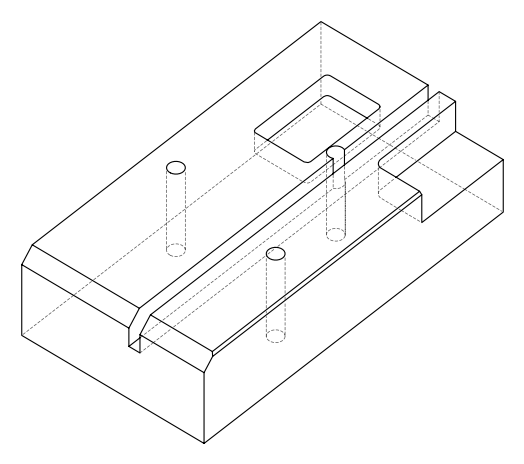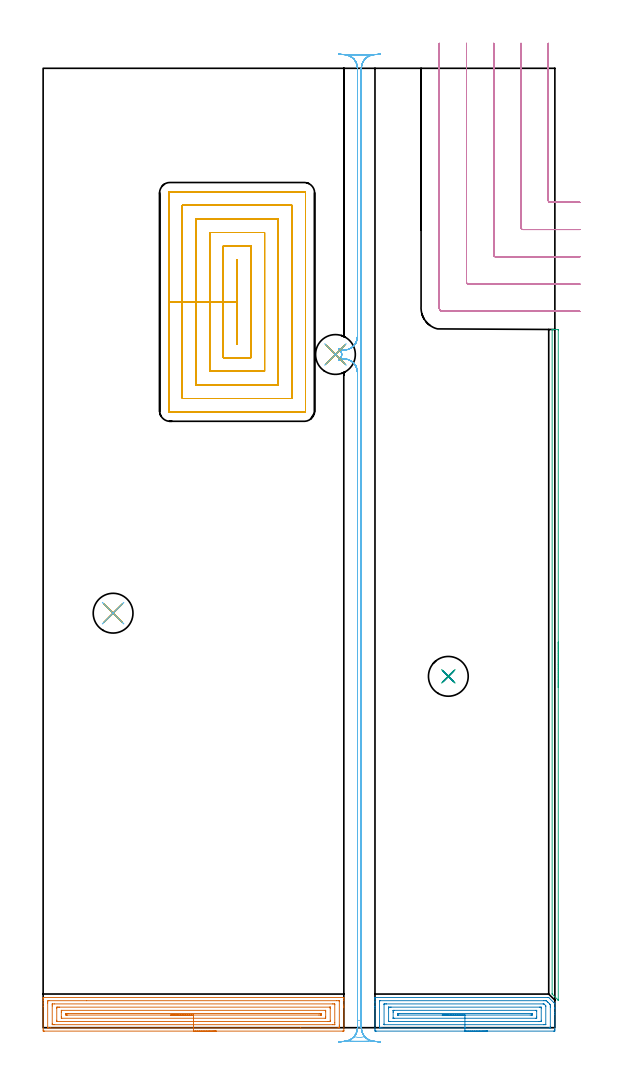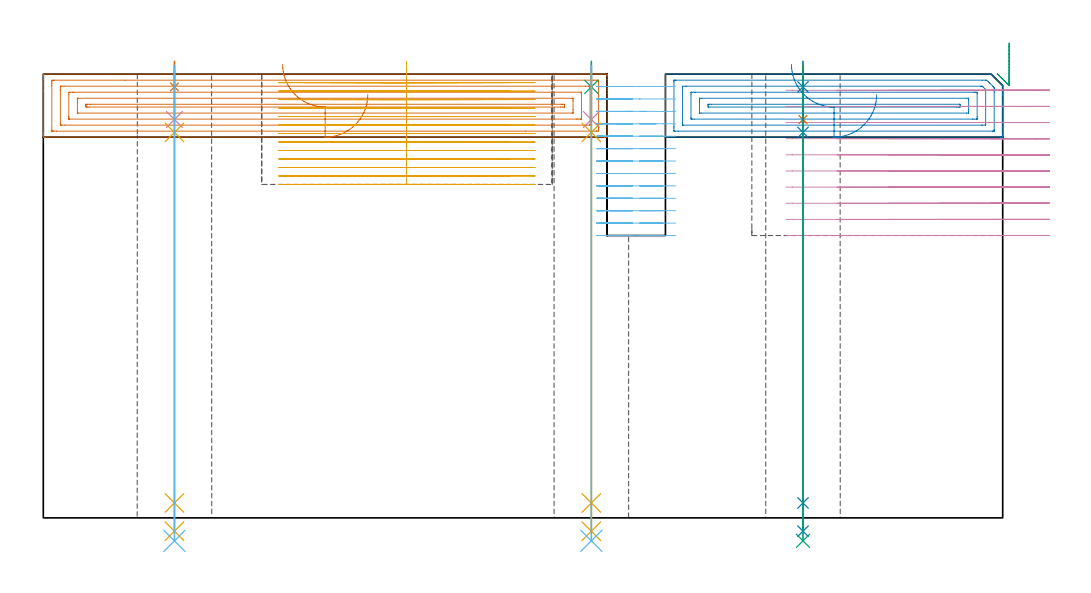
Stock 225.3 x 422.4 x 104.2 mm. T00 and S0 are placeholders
(PLAN: 18 operations, 13 tool changes, 86.8 min)
(1 AREA_MILL | FG_CHAMFER_SURFACE | UGT0205_001 | 6.57 min | 15286 mm3)
(2 AREA_MILL_1 | FG_CHAMFER_SURFACE_1 | UGT0205_001 | 4 min | 9171 mm3)
(3 AREA_MILL_2 | FG_CHAMFER_SURFACE_2 | UGT0205_001 | 2.51 min | 1077 mm3)
(4 MILL_CORNER_NOTCH_RECTANGULAR | CORNER_NOTCH_RECTANGULAR | NXT0201_012 | Follow Part, ap 4, ae 75% | 14.56 min | 255985 mm3)
(5 MILL_RECTANGULAR_POCKET | POCKET_RECTANGULAR_STRAIGHT | NXT0201_009 | Follow Part, ap 2, ae 75% | 32.19 min | 185261 mm3)
(6 MILL_RECTANGULAR_SLOT | SLOT_RECTANGULAR | NXT0201_011 | Follow Part, ap 3, ae 75% | 23.78 min | 222754 mm3)
(7 SPOT_DRILL | STEP1HOLE | NXT0321_9005460120000 | 0.05 min | 165 mm3)
(8 SPOT_DRILL_1 | STEP1HOLE_1 | NXT0321_9005460120000 | 0.05 min | 190 mm3)
(9 SPOT_DRILL_2 | STEP1HOLE_2 | NXT0321_9005460120000 | 0.05 min | 9 mm3)
(10 DRILL_BLIND_HOLE_INTO_CENTER | STEP1HOLE | UGT0301_191 | 0.05 min | 273 mm3)
(11 GUN_DRILL_THROUGH_HOLE | STEP1HOLE | UGT0307_003 | 0.52 min | 3668 mm3)
(12 SPADE_DRILL_TO_ENLARGE_THROUGH_HOLE | STEP1HOLE | UGT0306_008 | 0.45 min | 20873 mm3)
(13 DRILL_BLIND_HOLE_INTO_CENTER_1 | STEP1HOLE_1 | UGT0301_191 | 0.05 min | 291 mm3)
(14 GUN_DRILL_THROUGH_HOLE_1 | STEP1HOLE_1 | UGT0307_003 | 0.52 min | 3615 mm3)
(15 SPADE_DRILL_TO_ENLARGE_THROUGH_HOLE_1 | STEP1HOLE_1 | UGT0306_008 | 0.45 min | 20918 mm3)
(16 DRILL_BLIND_HOLE_INTO_CENTER_2 | STEP1HOLE_2 | UGT0301_191 | 0.05 min | 0 mm3)
(17 GUN_DRILL_THROUGH_HOLE_2 | STEP1HOLE_2 | UGT0307_003 | 0.52 min | 2578 mm3)
(18 SPADE_DRILL_TO_ENLARGE_THROUGH_HOLE_2 | STEP1HOLE_2 | UGT0306_008 | 0.45 min | 15573 mm3)
(TOOL UGT0205_001 | Chamfer Mill 20 x 3 x 45 deg. | D20 FL50 Z2)
(TOOL NXT0201_012 | ENDMILL 16mm [2P460-1600-NA 1630] | D16 FL38 Z6)
(TOOL NXT0201_009 | ENDMILL 8mm [2P460-0800-NA 1630] | D8 FL26 Z6)
(TOOL NXT0201_011 | ENDMILL 12mm [2P460-1200-NA 1630] | D12 FL38 Z6)
(TOOL NXT0321_9005460120000 | NC Spot Drill, 142deg, 12mm, Carbide, Uncoated | D12 PA142 FL30 Z2)
(TOOL UGT0301_191 | Twist Drill 7.1 mm | D7.1 PA118 FL66 Z2)
(TOOL UGT0307_003 | Gun Drill 7 mm | D7 PA130 FL24 Z1)
(TOOL UGT0306_008 | Spade Drill 17.5mm | D17.5 PA132 FL10 Z2)
(OP 1 AREA_MILL)
G17 G21 G94 G90
T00 M6
G54
G17 G0 G90 X76.2 Y-1.5 S1061 M3
G43 Z114.2 H0
Z99.4
G94 G1 X76.162 Z98.528 F250.
X76.048 Z97.664
X75.859 Z96.812
X75.597 Z95.98
X75.263 Z95.174
X74.86 Z94.4
X74.392 Z93.664
X73.86 Z92.972
X73.271 Z92.329
X72.628 Z91.74
X71.936 Z91.208
X71.2 Z90.74
X70.426 Z90.337
X69.62 Z90.003
X68.788 Z89.741
X67.936 Z89.552
X67.072 Z89.438
X66.2 Z89.4
X0.605
X0.217 Y-1.496 Z89.402
X0.01 Y-1.492 Z89.405
X0.005 Y-1.114 Z89.783
X0. Y-0.519 Z90.378
Y9.407 Z100.302
Y10.848 Z101.745
Y12.037 Z102.932
Y12.663 Z103.562
Y13.025 Z103.924
X0.003 Y13.165 Z104.057
X0.01 Y13.298 Z104.189
X0.159 Y13.3 Z104.2
X132.241
X132.39 Y13.298 Z104.189
X132.397 Y13.165 Z104.057
X132.4 Y13.025 Z103.924
Y12.663 Z103.562
Y12.037 Z102.932
Y9.971 Z100.869
Y9.407 Z100.302
Y8.812 Z99.708
Y-1.114 Z89.783
X132.397 Y-1.399 Z89.498
X132.39 Y-1.492 Z89.405
X132.295 Y-1.499 Z89.399
X131.795 Y-1.5 Z89.4
X66.2
Y-0.086 Z90.814
X3.128
X2.39 Y-0.085 Z90.815
X2.234 Y-0.084 Z90.816
X2.044 Y-0.079 Z90.821
X2.009 Y-0.074 Z90.826
X2.005 Y-0.049 Z90.851
X2.003 Y-0.021 Z90.879
X2. Y0.146 Z91.046
Y10.667 Z101.567
X2.004 Y11.161 Z102.061
X2.009 Y11.535 Z102.435
X2.031 Y11.879 Z102.779
X2.39 Y11.884 Z102.784
X2.546 Y11.885 Z102.785
X19.166 Y11.886 Z102.786
X129.272
X130.01 Y11.885 Z102.785
X130.166 Y11.884 Z102.784
X130.356 Y11.879 Z102.779
X130.391 Y11.874 Z102.774
X130.395 Y11.849 Z102.749
X130.397 Y11.821 Z102.721
X130.4 Y11.654 Z102.554
Y1.133 Z92.033
X130.396 Y0.639 Z91.539
X130.391 Y0.265 Z91.165
X130.369 Y-0.079 Z90.821
X130.01 Y-0.084 Z90.816
X129.855 Y-0.085 Z90.815
X113.272 Y-0.086 Z90.814
X66.2
Y1.328 Z92.228
X5.068 Y1.329 Z92.229
X4.363 Y1.332 Z92.232
X4.175 Y1.335 Z92.235
X4.01 Y1.35 Z92.25
X4.004 Y1.516 Z92.416
X4.001 Y1.687 Z92.587
X4. Y9.579 Z100.479
X4.003 Y10.284 Z101.184
X4.007 Y10.449 Z101.349
X4.015 Y10.465 Z101.365
X4.033 Y10.468 Z101.368
X4.08 Y10.47 Z101.37
X4.175 Y10.471 Z101.371
X4.877 Y10.472 Z101.372
X127.332 Y10.471 Z101.371
X128.037 Y10.468 Z101.368
X128.225 Y10.464 Z101.364
X128.39 Y10.45 Z101.35
X128.395 Y10.284 Z101.184
X128.399 Y10.113 Z101.013
X128.4 Y2.221 Z93.121
X128.397 Y1.516 Z92.416
X128.393 Y1.351 Z92.251
X128.385 Y1.335 Z92.235
X128.367 Y1.332 Z92.232
X128.32 Y1.33 Z92.23
X128.225 Y1.329 Z92.229
X127.524 Y1.328 Z92.228
X66.2
Y2.743 Z93.643
X6.13
X6.061 Y2.744 Z93.644
X6.029 Y2.747 Z93.647
X6.015 Y2.749 Z93.649
X6.01 Y2.76 Z93.66
X6.006 Y2.853 Z93.753
X6. Y3.23 Z94.13
Y3.27 Z94.17
X6.001 Y8.53 Z99.43
X6.008 Y8.949 Z99.849
X6.01 Y9.047 Z99.947
X6.138 Y9.051 Z99.951
X6.319 Y9.055 Z99.955
X6.852 Y9.057 Z99.957
X7.209
X126.27
X126.339 Y9.056 Z99.956
X126.371 Y9.053 Z99.953
X126.385 Y9.051 Z99.951
X126.39 Y9.04 Z99.94
X126.394 Y8.947 Z99.847
X126.4 Y8.57 Z99.47
Y8.53 Z99.43
Y3.27 Z94.17
X126.393 Y2.851 Z93.751
X126.39 Y2.753 Z93.653
X126.263 Y2.749 Z93.649
X126.081 Y2.745 Z93.645
X125.548 Y2.743 Z93.643
X125.192
X66.2
Y4.157 Z95.057
X8.195
X8.087 Y4.159 Z95.059
X8.034 Y4.161 Z95.061
X8.014 Y4.163 Z95.063
X8.01 Y4.177 Z95.077
X8.006 Y4.289 Z95.189
X8.001 Y4.772 Z95.672
X8. Y6.777 Z97.677
X8.003 Y7.4 Z98.3
X8.01 Y7.611 Z98.511
X8.013 Y7.637 Z98.537
X8.032 Y7.639 Z98.539
X8.086 Y7.641 Z98.541
X8.196 Y7.642 Z98.542
X124.205
X124.313 Y7.641 Z98.541
X124.366 Y7.639 Z98.539
X124.386 Y7.637 Z98.537
X124.39 Y7.623 Z98.523
X124.393 Y7.511 Z98.411
X124.399 Y7.028 Z97.928
X124.4 Y5.023 Z95.923
X124.397 Y4.4 Z95.3
X124.39 Y4.189 Z95.089
X124.387 Y4.163 Z95.063
X124.368 Y4.161 Z95.061
X124.314 Y4.159 Z95.059
X124.204 Y4.158 Z95.058
X66.2 Y4.157 Z95.057
Y5.571 Z96.471
X10.757 Y5.572 Z96.472
X10.422 Y5.574 Z96.474
X10.088 Y5.578 Z96.478
X10.01 Y5.584 Z96.484
X10.005 Y5.651 Z96.551
X10.002 Y5.762 Z96.662
X10.001 Y5.9 Z96.8
X10.005 Y6.107 Z97.007
X10.01 Y6.21 Z97.11
X10.017 Y6.223 Z97.123
X10.04 Y6.225 Z97.125
X10.089 Y6.228 Z97.128
X10.422 Y6.229 Z97.129
X10.98
X121.644 Y6.228 Z97.128
X121.978 Y6.226 Z97.126
X122.312 Y6.222 Z97.122
X122.39 Y6.216 Z97.116
X122.395 Y6.149 Z97.049
X122.398 Y6.038 Z96.938
X122.399 Y5.9 Z96.8
X122.395 Y5.693 Z96.593
X122.39 Y5.591 Z96.491
X122.383 Y5.577 Z96.477
X122.36 Y5.575 Z96.475
X122.311 Y5.572 Z96.472
X121.978 Y5.571 Z96.471
X121.42
X66.2
X65.328 Z96.509
X64.464 Z96.623
X63.612 Z96.812
X62.78 Z97.074
X61.974 Z97.408
X61.2 Z97.811
X60.464 Z98.28
X59.772 Z98.811
X59.129 Z99.4
X58.54 Z100.043
X58.008 Z100.735
X57.54 Z101.471
X57.137 Z102.245
X56.803 Z103.051
X56.541 Z103.883
X56.352 Z104.735
X56.238 Z105.6
X56.2 Z106.471
G0 Z114.2
M5
M2
(OP 2 AREA_MILL_1)
G17 G21 G94 G90
T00 M6
G54
G17 G0 G90 X195.7 Y-1.5 S1061 M3
G43 Z114.2 H0
Z99.4
G94 G1 X195.662 Z98.528 F250.
X195.548 Z97.664
X195.359 Z96.812
X195.097 Z95.98
X194.763 Z95.174
X194.36 Z94.4
X193.892 Z93.664
X193.36 Z92.972
X192.771 Z92.329
X192.128 Z91.74
X191.436 Z91.208
X190.7 Z90.74
X189.926 Z90.337
X189.12 Z90.003
X188.288 Z89.741
X187.436 Z89.552
X186.572 Z89.438
X185.7 Z89.4
X146.639
X146.253 Y-1.496 Z89.402
X146.11 Y-1.491 Z89.405
X146.105 Y-1.114 Z89.782
X146.1 Y-0.581 Z90.315
Y8.53 Z99.424
Y9.218 Z100.116
Y9.407 Z100.305
Y11.161 Z102.057
Y11.538 Z102.437
Y12.537 Z103.435
Y12.914 Z103.812
Y13.134 Z104.032
X146.102 Y13.219 Z104.112
X146.11 Y13.297 Z104.189
X146.196 Y13.3 Z104.2
X222.097
X222.6 Y13.293 Z104.193
X222.613 Y13.287 Z104.187
X224.804 Y11.096 Z101.995
X225.056 Y10.844 Z101.743
X225.178 Y10.722 Z101.618
X225.29 Y10.606 Z101.504
X225.299 Y10.543 Z101.442
X225.3 Y8.908 Z99.807
Y8.53 Z99.427
Y8.342 Z99.239
Y6.588 Z97.486
Y5.9 Z96.794
Y-0.77 Z90.126
X225.296 Y-1.114 Z89.782
X225.29 Y-1.491 Z89.405
X225.147 Y-1.496 Z89.402
X224.761 Y-1.5 Z89.4
X185.7
Y-0.086 Z90.814
X149.149
X148.415 Y-0.084 Z90.816
X148.258 Y-0.083 Z90.817
X148.117 Y-0.079 Z90.821
X148.11 Y-0.034 Z90.866
X148.103 Y0.07 Z90.97
X148.101 Y0.639 Z91.539
X148.1 Y0.95 Z91.85
X148.101 Y11.471 Z102.371
X148.107 Y11.783 Z102.683
X148.11 Y11.869 Z102.769
X148.122 Y11.879 Z102.779
X148.141 Y11.881 Z102.781
X148.231 Y11.884 Z102.784
X148.415 Y11.885 Z102.785
X148.569 Y11.886 Z102.786
X220.475
X221.21 Y11.884 Z102.784
X221.366 Y11.883 Z102.783
X221.541 Y11.879 Z102.779
X221.893 Y11.547 Z102.447
X222.097 Y11.351 Z102.251
X222.289 Y11.161 Z102.061
X222.985 Y10.465 Z101.365
X223.074 Y10.372 Z101.272
X223.155 Y10.284 Z101.184
X223.29 Y10.126 Z101.026
X223.296 Y9.977 Z100.877
X223.299 Y9.407 Z100.307
X223.3 Y9.096 Z99.996
X223.299 Y0.329 Z91.229
X223.293 Y0.017 Z90.917
X223.29 Y-0.069 Z90.831
X223.278 Y-0.079 Z90.821
X223.259 Y-0.081 Z90.819
X223.169 Y-0.084 Z90.816
X222.985 Y-0.085 Z90.815
X222.832 Y-0.086 Z90.814
X185.7
Y1.328 Z92.228
X150.38
X150.19 Y1.33 Z92.23
X150.128 Y1.332 Z92.232
X150.113 Y1.334 Z92.234
X150.107 Y1.368 Z92.268
X150.102 Y1.427 Z92.327
X150.1 Y1.516 Z92.416
Y1.605 Z92.505
X150.101 Y10.284 Z101.184
X150.102 Y10.371 Z101.271
X150.109 Y10.456 Z101.356
X150.19 Y10.464 Z101.364
X150.889 Y10.471 Z101.371
X151.078
X220.132
X220.322 Y10.469 Z101.369
X220.507 Y10.465 Z101.365
X220.705 Y10.284 Z101.184
X221.21 Y9.779 Z100.679
X221.29 Y9.673 Z100.573
X221.297 Y9.496 Z100.396
X221.299 Y9.407 Z100.307
Y1.516 Z92.416
X221.298 Y1.429 Z92.329
X221.291 Y1.344 Z92.244
X221.21 Y1.335 Z92.235
X220.511 Y1.329 Z92.229
X220.322
X185.7 Y1.328 Z92.228
Y2.743 Z93.643
X152.854
X152.498 Y2.744 Z93.644
X152.18 Y2.749 Z93.649
X152.11 Y2.751 Z93.651
X152.106 Y2.875 Z93.775
X152.101 Y3.137 Z94.037
X152.1 Y8.53 Z99.43
X152.103 Y8.902 Z99.802
X152.106 Y8.995 Z99.895
X152.11 Y9.04 Z99.94
X152.118 Y9.051 Z99.951
X152.143 Y9.052 Z99.952
X152.322 Y9.055 Z99.955
X152.854 Y9.057 Z99.957
X153.208
X218.546
X218.902 Y9.055 Z99.955
X219.22 Y9.051 Z99.951
X219.29 Y9.049 Z99.949
X219.294 Y8.925 Z99.825
X219.299 Y8.663 Z99.563
X219.3 Y3.27 Z94.17
X219.297 Y2.898 Z93.798
X219.294 Y2.805 Z93.705
X219.29 Y2.76 Z93.66
X219.282 Y2.749 Z93.649
X219.257 Y2.748 Z93.648
X219.078 Y2.745 Z93.645
X218.546 Y2.743 Z93.643
X218.192
X185.7
Y4.157 Z95.057
X154.629
X154.192 Y4.158 Z95.058
X154.139 Y4.161 Z95.061
X154.118 Y4.163 Z95.063
X154.11 Y4.173 Z95.073
X154.104 Y4.239 Z95.139
X154.102 Y4.301 Z95.201
X154.1 Y6.777 Z97.677
X154.101 Y7.299 Z98.199
X154.104 Y7.474 Z98.374
X154.11 Y7.612 Z98.512
X154.117 Y7.637 Z98.537
X154.137 Y7.639 Z98.539
X154.191 Y7.641 Z98.541
X154.629 Y7.643 Z98.543
X216.771
X217.208 Y7.642 Z98.542
X217.26 Y7.639 Z98.539
X217.282 Y7.637 Z98.537
X217.29 Y7.627 Z98.527
X217.296 Y7.561 Z98.461
X217.298 Y7.499 Z98.399
X217.3 Y7.131 Z98.031
Y5.023 Z95.923
X217.299 Y4.501 Z95.401
X217.296 Y4.327 Z95.227
X217.29 Y4.188 Z95.088
X217.283 Y4.163 Z95.063
X217.263 Y4.161 Z95.061
X217.209 Y4.159 Z95.059
X216.771 Y4.157 Z95.057
X185.7
Y5.571 Z96.471
X156.294
X156.205 Y5.572 Z96.472
X156.146 Y5.575 Z96.475
X156.119 Y5.577 Z96.477
X156.11 Y5.6 Z96.5
X156.107 Y5.9 Z96.8
Y6.194 Z97.094
X156.121 Y6.222 Z97.122
X156.155 Y6.225 Z97.125
X156.238 Y6.227 Z97.127
X156.405 Y6.229 Z97.129
X156.959
X215.106
X215.195 Y6.228 Z97.128
X215.254 Y6.225 Z97.125
X215.281 Y6.223 Z97.123
X215.29 Y6.2 Z97.1
X215.293 Y5.9 Z96.8
Y5.606 Z96.506
X215.279 Y5.578 Z96.478
X215.245 Y5.575 Z96.475
X215.162 Y5.573 Z96.473
X214.995 Y5.571 Z96.471
X214.441
X185.7
X184.828 Z96.509
X183.964 Z96.623
X183.112 Z96.812
X182.28 Z97.074
X181.474 Z97.408
X180.7 Z97.811
X179.964 Z98.28
X179.272 Z98.811
X178.629 Z99.4
X178.04 Z100.043
X177.508 Z100.735
X177.04 Z101.471
X176.637 Z102.245
X176.303 Z103.051
X176.041 Z103.883
X175.852 Z104.735
X175.738 Z105.6
X175.7 Z106.471
G0 Z114.2
M5
M2
(OP 3 AREA_MILL_2)
G17 G21 G94 G90
T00 M6
G54
G17 G0 G90 X226.8 Y169.75 S1061 M3
G43 Z114.2 H0
Z111.5
G94 G1 Y169.712 Z110.628 F250.
Y169.598 Z109.764
Y169.409 Z108.912
Y169.147 Z108.08
Y168.813 Z107.274
Y168.41 Z106.5
Y167.942 Z105.764
Y167.411 Z105.072
Y166.821 Z104.429
Y166.178 Z103.84
Y165.486 Z103.308
Y164.75 Z102.84
Y163.976 Z102.437
Y163.17 Z102.103
Y162.338 Z101.841
Y161.487 Z101.652
Y160.622 Z101.538
Y159.75 Z101.5
Y12.264
X226.797 Y12.114 Z101.502
X226.774 Y12.134 Z101.525
X226.623 Y12.277 Z101.676
X226.577 Y12.322 Z101.722
X224.296 Y14.604 Z104.004
X224.11 Y14.794 Z104.183
X224.104 Y14.804 Z104.189
X224.1 Y14.959 Z104.2
X224.103 Y307.223 Z104.197
X224.1 Y307.316 Z104.195
X224.106 Y307.399 Z104.184
X224.11 Y307.4 Z104.18
X224.47 Z103.829
X224.75 Z103.549
X225.45 Z102.845
X226.681 Z101.615
X226.791 Y307.397 Z101.505
X226.8 Y306.986 Z101.5
Y159.75
Y158.879 Z101.538
Y158.014 Z101.652
Y157.162 Z101.841
Y156.33 Z102.103
Y155.524 Z102.437
Y154.75 Z102.84
Y154.014 Z103.308
Y153.322 Z103.84
Y152.679 Z104.429
Y152.09 Z105.072
Y151.559 Z105.764
Y151.09 Z106.5
Y150.687 Z107.274
Y150.353 Z108.08
Y150.091 Z108.912
Y149.902 Z109.764
Y149.788 Z110.628
Y149.75 Z111.5
G0 Z114.2
M5
M2
(OP 4 MILL_CORNER_NOTCH_RECTANGULAR)
G17 G21 G94 G90
T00 M6
G54
G17 G0 G90 X222.4 Y433.4 S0 M3
G43 Z114.2 H1
Z100.41
G94 G1 Y430.4 F250.
Y364.195 F500.
G3 X223.195 Y363.4 R0.8
G1 X233.3
X236.3 F250.
G0 Z114.2
X210.4 Y433.4
Z100.41
G1 Y430.4
Y352.195 F500.
G3 X211.195 Y351.4 R0.8
G1 X233.3
X236.3 F250.
G0 Z114.2
X198.4 Y433.4
Z100.41
G1 Y430.4
Y340.195 F500.
G3 X199.195 Y339.4 R0.8
G1 X233.3
X236.3 F250.
G0 Z114.2
X186.4 Y433.4
Z100.41
G1 Y430.4
Y328.196 F500.
G3 X187.196 Y327.4 R0.8
G1 X233.3
X236.3 F250.
G0 Z114.2
X174.4 Y433.4
Z100.41
G1 Y430.4
Y316.9 F500.
G3 X175.9 Y315.4 R1.5
G1 X233.3
X236.3 F250.
G0 Z114.2
X222.4 Y433.4
Z96.62
G1 Y430.4
Y364.195 F500.
G3 X223.195 Y363.4 R0.8
G1 X233.3
X236.3 F250.
G0 Z114.2
X210.4 Y433.4
Z96.62
G1 Y430.4
Y352.195 F500.
G3 X211.195 Y351.4 R0.8
G1 X233.3
X236.3 F250.
G0 Z114.2
X198.4 Y433.4
Z96.62
G1 Y430.4
Y340.195 F500.
G3 X199.195 Y339.4 R0.8
G1 X233.3
X236.3 F250.
G0 Z114.2
X186.4 Y433.4
Z96.62
G1 Y430.4
Y328.196 F500.
G3 X187.196 Y327.4 R0.8
G1 X233.3
X236.3 F250.
G0 Z114.2
X174.4 Y433.4
Z96.62
G1 Y430.4
Y316.9 F500.
G3 X175.9 Y315.4 R1.5
G1 X233.3
X236.3 F250.
G0 Z114.2
X222.4 Y433.4
Z92.83
G1 Y430.4
Y364.195 F500.
G3 X223.195 Y363.4 R0.8
G1 X233.3
X236.3 F250.
G0 Z114.2
X210.4 Y433.4
Z92.83
G1 Y430.4
Y352.195 F500.
G3 X211.195 Y351.4 R0.8
G1 X233.3
X236.3 F250.
G0 Z114.2
X198.4 Y433.4
Z92.83
G1 Y430.4
Y340.195 F500.
G3 X199.195 Y339.4 R0.8
G1 X233.3
X236.3 F250.
G0 Z114.2
X186.4 Y433.4
Z92.83
G1 Y430.4
Y328.196 F500.
G3 X187.196 Y327.4 R0.8
G1 X233.3
X236.3 F250.
G0 Z114.2
X174.4 Y433.4
Z92.83
G1 Y430.4
Y316.9 F500.
G3 X175.9 Y315.4 R1.5
G1 X233.3
X236.3 F250.
G0 Z114.2
X222.4 Y433.4
Z89.04
G1 Y430.4
Y364.195 F500.
G3 X223.195 Y363.4 R0.8
G1 X233.3
X236.3 F250.
G0 Z114.2
X210.4 Y433.4
Z89.04
G1 Y430.4
Y352.195 F500.
G3 X211.195 Y351.4 R0.8
G1 X233.3
X236.3 F250.
G0 Z114.2
X198.4 Y433.4
Z89.04
G1 Y430.4
Y340.195 F500.
G3 X199.195 Y339.4 R0.8
G1 X233.3
X236.3 F250.
G0 Z114.2
X186.4 Y433.4
Z89.04
G1 Y430.4
Y328.196 F500.
G3 X187.196 Y327.4 R0.8
G1 X233.3
X236.3 F250.
G0 Z114.2
X174.4 Y433.4
Z89.04
G1 Y430.4
Y316.9 F500.
G3 X175.9 Y315.4 R1.5
G1 X233.3
X236.3 F250.
G0 Z114.2
X222.4 Y433.4
Z85.25
G1 Y430.4
Y364.195 F500.
G3 X223.195 Y363.4 R0.8
G1 X233.3
X236.3 F250.
G0 Z114.2
X210.4 Y433.4
Z85.25
G1 Y430.4
Y352.195 F500.
G3 X211.195 Y351.4 R0.8
G1 X233.3
X236.3 F250.
G0 Z114.2
X198.4 Y433.4
Z85.25
G1 Y430.4
Y340.195 F500.
G3 X199.195 Y339.4 R0.8
G1 X233.3
X236.3 F250.
G0 Z114.2
X186.4 Y433.4
Z85.25
G1 Y430.4
Y328.196 F500.
G3 X187.196 Y327.4 R0.8
G1 X233.3
X236.3 F250.
G0 Z114.2
X174.4 Y433.4
Z85.25
G1 Y430.4
Y316.9 F500.
G3 X175.9 Y315.4 R1.5
G1 X233.3
X236.3 F250.
G0 Z114.2
X222.4 Y433.4
Z81.46
G1 Y430.4
Y364.195 F500.
G3 X223.195 Y363.4 R0.8
G1 X233.3
X236.3 F250.
G0 Z114.2
X210.4 Y433.4
Z81.46
G1 Y430.4
Y352.195 F500.
G3 X211.195 Y351.4 R0.8
G1 X233.3
X236.3 F250.
G0 Z114.2
X198.4 Y433.4
Z81.46
G1 Y430.4
Y340.195 F500.
G3 X199.195 Y339.4 R0.8
G1 X233.3
X236.3 F250.
G0 Z114.2
X186.4 Y433.4
Z81.46
G1 Y430.4
Y328.196 F500.
G3 X187.196 Y327.4 R0.8
G1 X233.3
X236.3 F250.
G0 Z114.2
X174.4 Y433.4
Z81.46
G1 Y430.4
Y316.9 F500.
G3 X175.9 Y315.4 R1.5
G1 X233.3
X236.3 F250.
G0 Z114.2
X222.4 Y433.4
Z77.67
G1 Y430.4
Y364.195 F500.
G3 X223.195 Y363.4 R0.8
G1 X233.3
X236.3 F250.
G0 Z114.2
X210.4 Y433.4
Z77.67
G1 Y430.4
Y352.195 F500.
G3 X211.195 Y351.4 R0.8
G1 X233.3
X236.3 F250.
G0 Z114.2
X198.4 Y433.4
Z77.67
G1 Y430.4
Y340.195 F500.
G3 X199.195 Y339.4 R0.8
G1 X233.3
X236.3 F250.
G0 Z114.2
X186.4 Y433.4
Z77.67
G1 Y430.4
Y328.196 F500.
G3 X187.196 Y327.4 R0.8
G1 X233.3
X236.3 F250.
G0 Z114.2
X174.4 Y433.4
Z77.67
G1 Y430.4
Y316.9 F500.
G3 X175.9 Y315.4 R1.5
G1 X233.3
X236.3 F250.
G0 Z114.2
X222.4 Y433.4
Z73.88
G1 Y430.4
Y364.195 F500.
G3 X223.195 Y363.4 R0.8
G1 X233.3
X236.3 F250.
G0 Z114.2
X210.4 Y433.4
Z73.88
G1 Y430.4
Y352.195 F500.
G3 X211.195 Y351.4 R0.8
G1 X233.3
X236.3 F250.
G0 Z114.2
X198.4 Y433.4
Z73.88
G1 Y430.4
Y340.195 F500.
G3 X199.195 Y339.4 R0.8
G1 X233.3
X236.3 F250.
G0 Z114.2
X186.4 Y433.4
Z73.88
G1 Y430.4
Y328.196 F500.
G3 X187.196 Y327.4 R0.8
G1 X233.3
X236.3 F250.
G0 Z114.2
X174.4 Y433.4
Z73.88
G1 Y430.4
Y316.9 F500.
G3 X175.9 Y315.4 R1.5
G1 X233.3
X236.3 F250.
G0 Z114.2
X222.4 Y433.4
Z70.09
G1 Y430.4
Y364.195 F500.
G3 X223.195 Y363.4 R0.8
G1 X233.3
X236.3 F250.
G0 Z114.2
X210.4 Y433.4
Z70.09
G1 Y430.4
Y352.195 F500.
G3 X211.195 Y351.4 R0.8
G1 X233.3
X236.3 F250.
G0 Z114.2
X198.4 Y433.4
Z70.09
G1 Y430.4
Y340.195 F500.
G3 X199.195 Y339.4 R0.8
G1 X233.3
X236.3 F250.
G0 Z114.2
X186.4 Y433.4
Z70.09
G1 Y430.4
Y328.196 F500.
G3 X187.196 Y327.4 R0.8
G1 X233.3
X236.3 F250.
G0 Z114.2
X174.4 Y433.4
Z70.09
G1 Y430.4
Y316.9 F500.
G3 X175.9 Y315.4 R1.5
G1 X233.3
X236.3 F250.
G0 Z114.2
X222.4 Y433.4
Z66.3
G1 Y430.4
Y364.195 F500.
G3 X223.195 Y363.4 R0.8
G1 X233.3
X236.3 F250.
G0 Z114.2
X210.4 Y433.4
Z66.3
G1 Y430.4
Y352.195 F500.
G3 X211.195 Y351.4 R0.8
G1 X233.3
X236.3 F250.
G0 Z114.2
X198.4 Y433.4
Z66.3
G1 Y430.4
Y340.195 F500.
G3 X199.195 Y339.4 R0.8
G1 X233.3
X236.3 F250.
G0 Z114.2
X186.4 Y433.4
Z66.3
G1 Y430.4
Y328.196 F500.
G3 X187.196 Y327.4 R0.8
G1 X233.3
X236.3 F250.
G0 Z114.2
X174.4 Y433.4
Z66.3
G1 Y430.4
Y316.9 F500.
G3 X175.9 Y315.4 R1.5
G1 X233.3
X236.3 F250.
G0 Z114.2
M5
M2
(OP 5 MILL_RECTANGULAR_POCKET)
G17 G21 G94 G90
T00 M6
G54
G17 G0 G90 X85.382 Y338.1 S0 M3
G43 Z114.2 H1
Z107.2
G94 G1 X85.3 Z107.178 F250.
Y319.55 Z102.208
Y301. F500.
X85.5
Y338.1
X85.3
Y319.55
X79.3
Y295.
X91.5
Y344.1
X79.3
Y319.55
X73.3
Y289.
X97.5
Y350.1
X73.3
Y319.55
X67.3
Y283.
X103.5
Y356.1
X67.3
Y319.55
X61.3
Y277.
X109.5
Y362.1
X61.3
Y319.55
X55.3
Y271.5
G3 X55.8 Y271. R0.5
G1 X115.
G3 X115.5 Y271.5 R0.5
G1 Y367.6
G3 X115. Y368.1 R0.5
G1 X55.8
G3 X55.3 Y367.6 R0.5
G1 Y319.55
Y318.55
G0 X85.382 Y338.1 Z105.208
G1 X85.3 Z105.186 F250.
Y319.55 Z100.215
Y301. F500.
X85.5
Y338.1
X85.3
Y319.55
X79.3
Y295.
X91.5
Y344.1
X79.3
Y319.55
X73.3
Y289.
X97.5
Y350.1
X73.3
Y319.55
X67.3
Y283.
X103.5
Y356.1
X67.3
Y319.55
X61.3
Y277.
X109.5
Y362.1
X61.3
Y319.55
X55.3
Y271.5
G3 X55.8 Y271. R0.5
G1 X115.
G3 X115.5 Y271.5 R0.5
G1 Y367.6
G3 X115. Y368.1 R0.5
G1 X55.8
G3 X55.3 Y367.6 R0.5
G1 Y319.55
Y318.55
G0 X85.382 Y338.1 Z103.215
G1 X85.3 Z103.193 F250.
Y319.55 Z98.223
Y301. F500.
X85.5
Y338.1
X85.3
Y319.55
X79.3
Y295.
X91.5
Y344.1
X79.3
Y319.55
X73.3
Y289.
X97.5
Y350.1
X73.3
Y319.55
X67.3
Y283.
X103.5
Y356.1
X67.3
Y319.55
X61.3
Y277.
X109.5
Y362.1
X61.3
Y319.55
X55.3
Y271.5
G3 X55.8 Y271. R0.5
G1 X115.
G3 X115.5 Y271.5 R0.5
G1 Y367.6
G3 X115. Y368.1 R0.5
G1 X55.8
G3 X55.3 Y367.6 R0.5
G1 Y319.55
Y318.55
G0 X85.382 Y338.1 Z101.223
G1 X85.3 Z101.201 F250.
Y319.55 Z96.231
Y301. F500.
X85.5
Y338.1
X85.3
Y319.55
X79.3
Y295.
X91.5
Y344.1
X79.3
Y319.55
X73.3
Y289.
X97.5
Y350.1
X73.3
Y319.55
X67.3
Y283.
X103.5
Y356.1
X67.3
Y319.55
X61.3
Y277.
X109.5
Y362.1
X61.3
Y319.55
X55.3
Y271.5
G3 X55.8 Y271. R0.5
G1 X115.
G3 X115.5 Y271.5 R0.5
G1 Y367.6
G3 X115. Y368.1 R0.5
G1 X55.8
G3 X55.3 Y367.6 R0.5
G1 Y319.55
Y318.55
G0 X85.382 Y338.1 Z99.231
G1 X85.3 Z99.209 F250.
Y319.55 Z94.238
Y301. F500.
X85.5
Y338.1
X85.3
Y319.55
X79.3
Y295.
X91.5
Y344.1
X79.3
Y319.55
X73.3
Y289.
X97.5
Y350.1
X73.3
Y319.55
X67.3
Y283.
X103.5
Y356.1
X67.3
Y319.55
X61.3
Y277.
X109.5
Y362.1
X61.3
Y319.55
X55.3
Y271.5
G3 X55.8 Y271. R0.5
G1 X115.
G3 X115.5 Y271.5 R0.5
G1 Y367.6
G3 X115. Y368.1 R0.5
G1 X55.8
G3 X55.3 Y367.6 R0.5
G1 Y319.55
Y318.55
G0 X85.382 Y338.1 Z97.238
G1 X85.3 Z97.217 F250.
Y319.55 Z92.246
Y301. F500.
X85.5
Y338.1
X85.3
Y319.55
X79.3
Y295.
X91.5
Y344.1
X79.3
Y319.55
X73.3
Y289.
X97.5
Y350.1
X73.3
Y319.55
X67.3
Y283.
X103.5
Y356.1
X67.3
Y319.55
X61.3
Y277.
X109.5
Y362.1
X61.3
Y319.55
X55.3
Y271.5
G3 X55.8 Y271. R0.5
G1 X115.
G3 X115.5 Y271.5 R0.5
G1 Y367.6
G3 X115. Y368.1 R0.5
G1 X55.8
G3 X55.3 Y367.6 R0.5
G1 Y319.55
Y318.55
G0 X85.382 Y338.1 Z95.246
G1 X85.3 Z95.224 F250.
Y319.55 Z90.254
Y301. F500.
X85.5
Y338.1
X85.3
Y319.55
X79.3
Y295.
X91.5
Y344.1
X79.3
Y319.55
X73.3
Y289.
X97.5
Y350.1
X73.3
Y319.55
X67.3
Y283.
X103.5
Y356.1
X67.3
Y319.55
X61.3
Y277.
X109.5
Y362.1
X61.3
Y319.55
X55.3
Y271.5
G3 X55.8 Y271. R0.5
G1 X115.
G3 X115.5 Y271.5 R0.5
G1 Y367.6
G3 X115. Y368.1 R0.5
G1 X55.8
G3 X55.3 Y367.6 R0.5
G1 Y319.55
Y318.55
G0 X85.382 Y338.1 Z93.254
G1 X85.3 Z93.232 F250.
Y319.55 Z88.261
Y301. F500.
X85.5
Y338.1
X85.3
Y319.55
X79.3
Y295.
X91.5
Y344.1
X79.3
Y319.55
X73.3
Y289.
X97.5
Y350.1
X73.3
Y319.55
X67.3
Y283.
X103.5
Y356.1
X67.3
Y319.55
X61.3
Y277.
X109.5
Y362.1
X61.3
Y319.55
X55.3
Y271.5
G3 X55.8 Y271. R0.5
G1 X115.
G3 X115.5 Y271.5 R0.5
G1 Y367.6
G3 X115. Y368.1 R0.5
G1 X55.8
G3 X55.3 Y367.6 R0.5
G1 Y319.55
Y318.55
G0 X85.382 Y338.1 Z91.261
G1 X85.3 Z91.24 F250.
Y319.55 Z86.269
Y301. F500.
X85.5
Y338.1
X85.3
Y319.55
X79.3
Y295.
X91.5
Y344.1
X79.3
Y319.55
X73.3
Y289.
X97.5
Y350.1
X73.3
Y319.55
X67.3
Y283.
X103.5
Y356.1
X67.3
Y319.55
X61.3
Y277.
X109.5
Y362.1
X61.3
Y319.55
X55.3
Y271.5
G3 X55.8 Y271. R0.5
G1 X115.
G3 X115.5 Y271.5 R0.5
G1 Y367.6
G3 X115. Y368.1 R0.5
G1 X55.8
G3 X55.3 Y367.6 R0.5
G1 Y319.55
Y318.55
G0 X85.382 Y338.1 Z89.269
G1 X85.3 Z89.247 F250.
Y319.55 Z84.277
Y301. F500.
X85.5
Y338.1
X85.3
Y319.55
X79.3
Y295.
X91.5
Y344.1
X79.3
Y319.55
X73.3
Y289.
X97.5
Y350.1
X73.3
Y319.55
X67.3
Y283.
X103.5
Y356.1
X67.3
Y319.55
X61.3
Y277.
X109.5
Y362.1
X61.3
Y319.55
X55.3
Y271.5
G3 X55.8 Y271. R0.5
G1 X115.
G3 X115.5 Y271.5 R0.5
G1 Y367.6
G3 X115. Y368.1 R0.5
G1 X55.8
G3 X55.3 Y367.6 R0.5
G1 Y319.55
Y318.55
G0 X85.382 Y338.1 Z87.277
G1 X85.3 Z87.255 F250.
Y319.55 Z82.285
Y301. F500.
X85.5
Y338.1
X85.3
Y319.55
X79.3
Y295.
X91.5
Y344.1
X79.3
Y319.55
X73.3
Y289.
X97.5
Y350.1
X73.3
Y319.55
X67.3
Y283.
X103.5
Y356.1
X67.3
Y319.55
X61.3
Y277.
X109.5
Y362.1
X61.3
Y319.55
X55.3
Y271.5
G3 X55.8 Y271. R0.5
G1 X115.
G3 X115.5 Y271.5 R0.5
G1 Y367.6
G3 X115. Y368.1 R0.5
G1 X55.8
G3 X55.3 Y367.6 R0.5
G1 Y319.55
Y318.55
G0 X85.382 Y338.1 Z85.285
G1 X85.3 Z85.263 F250.
Y319.55 Z80.292
Y301. F500.
X85.5
Y338.1
X85.3
Y319.55
X79.3
Y295.
X91.5
Y344.1
X79.3
Y319.55
X73.3
Y289.
X97.5
Y350.1
X73.3
Y319.55
X67.3
Y283.
X103.5
Y356.1
X67.3
Y319.55
X61.3
Y277.
X109.5
Y362.1
X61.3
Y319.55
X55.3
Y271.5
G3 X55.8 Y271. R0.5
G1 X115.
G3 X115.5 Y271.5 R0.5
G1 Y367.6
G3 X115. Y368.1 R0.5
G1 X55.8
G3 X55.3 Y367.6 R0.5
G1 Y319.55
Y318.55
G0 X85.382 Y338.1 Z83.292
G1 X85.3 Z83.27 F250.
Y319.55 Z78.3
Y301. F500.
X85.5
Y338.1
X85.3
Y319.55
X79.3
Y295.
X91.5
Y344.1
X79.3
Y319.55
X73.3
Y289.
X97.5
Y350.1
X73.3
Y319.55
X67.3
Y283.
X103.5
Y356.1
X67.3
Y319.55
X61.3
Y277.
X109.5
Y362.1
X61.3
Y319.55
X55.3
Y271.5
G3 X55.8 Y271. R0.5
G1 X115.
G3 X115.5 Y271.5 R0.5
G1 Y367.6
G3 X115. Y368.1 R0.5
G1 X55.8
G3 X55.3 Y367.6 R0.5
G1 Y319.55
Y318.55
G0 Z114.2
M5
M2
(OP 6 MILL_RECTANGULAR_SLOT)
G17 G21 G94 G90
T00 M6
G54
G17 G0 G90 X130.014 Y428.67 S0 M3
G43 Z114.2 H1
Z101.285
G94 G1 X132.999 Y428.37 F250.
G2 X138.4 Y422.4 R6. F500.
G1 Y304.329
G2 X130.04 Y298.813 R6.
G1 X130.035 Y298.804
G2 X130.035 Y293.996 R2.75
G1 X130.04 Y293.987
G2 X138.4 Y288.471 R6.
G1 Y3.249
G3 X140.1 Y3.251 R6.
G1 Y422.4
G2 X145.501 Y428.37 R6.
G1 X148.486 Y428.67 F250.
G0 X130.014 Z98.369
G1 X132.999 Y428.37
G2 X138.4 Y422.4 R6. F500.
G1 Y304.329
G2 X130.04 Y298.813 R6.
G1 X130.035 Y298.804
G2 X130.035 Y293.996 R2.75
G1 X130.04 Y293.987
G2 X138.4 Y288.471 R6.
G1 Y0.332
G3 X140.1 Y0.333 R6.
G1 Y422.4
G2 X145.501 Y428.37 R6.
G1 X148.486 Y428.67 F250.
G0 X130.014 Z95.454
G1 X132.999 Y428.37
G2 X138.4 Y422.4 R6. F500.
G1 Y304.329
G2 X130.04 Y298.813 R6.
G1 X130.035 Y298.804
G2 X130.035 Y293.996 R2.75
G1 X130.04 Y293.987
G2 X138.4 Y288.471 R6.
G1 Y0.
G2 X136.965 Y-3.893 R6.
G3 X141.534 Y-3.893 R6.
G2 X140.1 Y0. R6.
G1 Y422.4
G2 X145.501 Y428.37 R6.
G1 X148.486 Y428.67 F250.
G0 X130.014 Z92.538
G1 X132.999 Y428.37
G2 X138.4 Y422.4 R6. F500.
G1 Y304.329
G2 X130.04 Y298.813 R6.
G1 X130.035 Y298.804
G2 X130.035 Y293.996 R2.75
G1 X130.04 Y293.987
G2 X138.4 Y288.471 R6.
G1 Y0.
G2 X134.656 Y-5.56 R6.
G1 X134.645 Y-5.588
G3 X136.832 Y-6. R6.
G1 X141.656
G3 X143.848 Y-5.585 R6.
G1 X143.837 Y-5.557
G2 X140.1 Y0. R6.
G1 Y422.4
G2 X145.501 Y428.37 R6.
G1 X148.486 Y428.67 F250.
G0 X130.014 Z89.623
G1 X132.999 Y428.37
G2 X138.4 Y422.4 R6. F500.
G1 Y304.329
G2 X130.04 Y298.813 R6.
G1 X130.035 Y298.804
G2 X130.035 Y293.996 R2.75
G1 X130.04 Y293.987
G2 X138.4 Y288.471 R6.
G1 Y0.
G2 X133.036 Y-5.966 R6.
G1 X133.035 Y-5.996
G3 X133.251 Y-6. R6.
G1 X145.339
X145.484 Y-5.998
Y-5.968
G2 X140.1 Y0. R6.
G1 Y422.4
G2 X145.501 Y428.37 R6.
G1 X148.486 Y428.67 F250.
G0 Z114.2
Y-6.27
Z86.708
G1 X145.501 Y-5.97
G2 X140.1 Y0. R6. F500.
G1 Y422.4
G2 X145.501 Y428.37 R6.
G1 Y428.4
X132.999
Y428.37
G2 X138.4 Y422.4 R6.
G1 Y304.329
G2 X130.04 Y298.813 R6.
G1 X130.035 Y298.804
G2 X130.035 Y293.996 R2.75
G1 X130.04 Y293.987
G2 X138.4 Y288.471 R6.
G1 Y0.
G2 X132.999 Y-5.97 R6.
G1 X130.014 Y-6.27 F250.
G0 X148.486 Z83.792
G1 X145.501 Y-5.97
G2 X140.1 Y0. R6. F500.
G1 Y422.4
G2 X145.501 Y428.37 R6.
G1 Y428.4
X132.999
Y428.37
G2 X138.4 Y422.4 R6.
G1 Y304.329
G2 X130.04 Y298.813 R6.
G1 X130.035 Y298.804
G2 X130.035 Y293.996 R2.75
G1 X130.04 Y293.987
G2 X138.4 Y288.471 R6.
G1 Y0.
G2 X132.999 Y-5.97 R6.
G1 X130.014 Y-6.27 F250.
G0 X148.486 Z80.877
G1 X145.501 Y-5.97
G2 X140.1 Y0. R6. F500.
G1 Y422.4
G2 X145.501 Y428.37 R6.
G1 Y428.4
X132.999
Y428.37
G2 X138.4 Y422.4 R6.
G1 Y304.329
G2 X130.04 Y298.813 R6.
G1 X130.035 Y298.804
G2 X130.035 Y293.996 R2.75
G1 X130.04 Y293.987
G2 X138.4 Y288.471 R6.
G1 Y0.
G2 X132.999 Y-5.97 R6.
G1 X130.014 Y-6.27 F250.
G0 X148.486 Z77.962
G1 X145.501 Y-5.97
G2 X140.1 Y0. R6. F500.
G1 Y422.4
G2 X145.501 Y428.37 R6.
G1 Y428.4
X132.999
Y428.37
G2 X138.4 Y422.4 R6.
G1 Y304.329
G2 X130.04 Y298.813 R6.
G1 X130.035 Y298.804
G2 X130.035 Y293.996 R2.75
G1 X130.04 Y293.987
G2 X138.4 Y288.471 R6.
G1 Y0.
G2 X132.999 Y-5.97 R6.
G1 X130.014 Y-6.27 F250.
G0 X148.486 Z75.046
G1 X145.501 Y-5.97
G2 X140.1 Y0. R6. F500.
G1 Y422.4
G2 X145.501 Y428.37 R6.
G1 Y428.4
X132.999
Y428.37
G2 X138.4 Y422.4 R6.
G1 Y304.329
G2 X130.04 Y298.813 R6.
G1 X130.035 Y298.804
G2 X130.035 Y293.996 R2.75
G1 X130.04 Y293.987
G2 X138.4 Y288.471 R6.
G1 Y0.
G2 X132.999 Y-5.97 R6.
G1 X130.014 Y-6.27 F250.
G0 X148.486 Z72.131
G1 X145.501 Y-5.97
G2 X140.1 Y0. R6. F500.
G1 Y422.4
G2 X145.501 Y428.37 R6.
G1 Y428.4
X132.999
Y428.37
G2 X138.4 Y422.4 R6.
G1 Y304.329
G2 X130.04 Y298.813 R6.
G1 X130.035 Y298.804
G2 X130.035 Y293.996 R2.75
G1 X130.04 Y293.987
G2 X138.4 Y288.471 R6.
G1 Y0.
G2 X132.999 Y-5.97 R6.
G1 X130.014 Y-6.27 F250.
G0 X148.486 Z69.215
G1 X145.501 Y-5.97
G2 X140.1 Y0. R6. F500.
G1 Y422.4
G2 X145.501 Y428.37 R6.
G1 Y428.4
X132.999
Y428.37
G2 X138.4 Y422.4 R6.
G1 Y304.329
G2 X130.04 Y298.813 R6.
G1 X130.035 Y298.804
G2 X130.035 Y293.996 R2.75
G1 X130.04 Y293.987
G2 X138.4 Y288.471 R6.
G1 Y0.
G2 X132.999 Y-5.97 R6.
G1 X130.014 Y-6.27 F250.
G0 X148.486 Z66.3
G1 X145.501 Y-5.97
G2 X140.1 Y0. R6. F500.
G1 Y422.4
G2 X145.501 Y428.37 R6.
G1 Y428.4
X132.999
Y428.37
G2 X138.4 Y422.4 R6.
G1 Y304.329
G2 X130.04 Y298.813 R6.
G1 X130.035 Y298.804
G2 X130.035 Y293.996 R2.75
G1 X130.04 Y293.987
G2 X138.4 Y288.471 R6.
G1 Y0.
G2 X132.999 Y-5.97 R6.
G1 X130.014 Y-6.27 F250.
G0 Z114.2
M5
M2
(OP 7 SPOT_DRILL)
G17 G21 G94 G90
T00 M6
G54
G17 G0 G90 X30.8 Y182.5 S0 M3
G43 Z114.2 H0
G94 G81 G98 Z101.2 F250. R107.2
G80
M5
M2
(OP 8 SPOT_DRILL_1)
G17 G21 G94 G90
T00 M6
G54
G17 G0 G90 X178.4 Y154.7 S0 M3
G43 Z114.2 H0
G94 G81 G98 Z101.2 F250. R107.2
G80
M5
M2
(OP 9 SPOT_DRILL_2)
G17 G21 G94 G90
T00 M6
G54
G17 G0 G90 X128.7 Y296.4 S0 M3
G43 Z114.2 H0
G94 G81 G98 Z101.2 F250. R107.2
G80
M5
M2
(OP 10 DRILL_BLIND_HOLE_INTO_CENTER)
G17 G21 G94 G90
T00 M6
G54
G17 G0 G90 X30.8 Y182.5 S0 M3
G43 Z114.2 H0
G94 G81 G98 Z93.55 F250. R106.2
G80
M5
M2
(OP 11 GUN_DRILL_THROUGH_HOLE)
G17 G21 G94 G90
T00 M6
G54
G17 G0 G90 X30.8 Y182.5 M8
G43 Z114.2 H0
Z104.841
S716 M3
G94 G1 Z90.521 F125. M26
G4 X.084
Z3.5 F250.
G4 X.084
Z-3.132 F125.
G4 X.084
M5
M9
G0 Z104.841
Z114.2
M2
(OP 12 SPADE_DRILL_TO_ENLARGE_THROUGH_HOLE)
G17 G21 G94 G90
T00 M6
G54
G17 G0 G90 X30.8 Y182.5 S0 M3
G43 Z114.2 H0
G94 G73 G98 Z-5.396 F250. Q15.657 R106.2
G80
M5
M2
(OP 13 DRILL_BLIND_HOLE_INTO_CENTER_1)
G17 G21 G94 G90
T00 M6
G54
G17 G0 G90 X178.4 Y154.7 S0 M3
G43 Z114.2 H0
G94 G81 G98 Z93.55 F250. R106.2
G80
M5
M2
(OP 14 GUN_DRILL_THROUGH_HOLE_1)
G17 G21 G94 G90
T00 M6
G54
G17 G0 G90 X178.4 Y154.7 M8
G43 Z114.2 H0
Z104.841
S716 M3
G94 G1 Z90.521 F125. M26
G4 X.084
Z3.5 F250.
G4 X.084
Z-3.132 F125.
G4 X.084
M5
M9
G0 Z104.841
Z114.2
M2
(OP 15 SPADE_DRILL_TO_ENLARGE_THROUGH_HOLE_1)
G17 G21 G94 G90
T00 M6
G54
G17 G0 G90 X178.4 Y154.7 S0 M3
G43 Z114.2 H0
G94 G73 G98 Z-5.396 F250. Q15.657 R106.2
G80
M5
M2
(OP 16 DRILL_BLIND_HOLE_INTO_CENTER_2)
G17 G21 G94 G90
T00 M6
G54
G17 G0 G90 X128.7 Y296.4 S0 M3
G43 Z114.2 H0
G94 G81 G98 Z93.55 F250. R106.2
G80
M5
M2
(OP 17 GUN_DRILL_THROUGH_HOLE_2)
G17 G21 G94 G90
T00 M6
G54
G17 G0 G90 X128.7 Y296.4 M8
G43 Z114.2 H0
Z104.841
S716 M3
G94 G1 Z90.521 F125. M26
G4 X.084
Z3.5 F250.
G4 X.084
Z-3.132 F125.
G4 X.084
M5
M9
G0 Z104.841
Z114.2
M2
(OP 18 SPADE_DRILL_TO_ENLARGE_THROUGH_HOLE_2)
G17 G21 G94 G90
T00 M6
G54
G17 G0 G90 X128.7 Y296.4 S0 M3
G43 Z114.2 H0
G94 G73 G98 Z-5.396 F250. Q15.657 R106.2
G80
M5
M2
